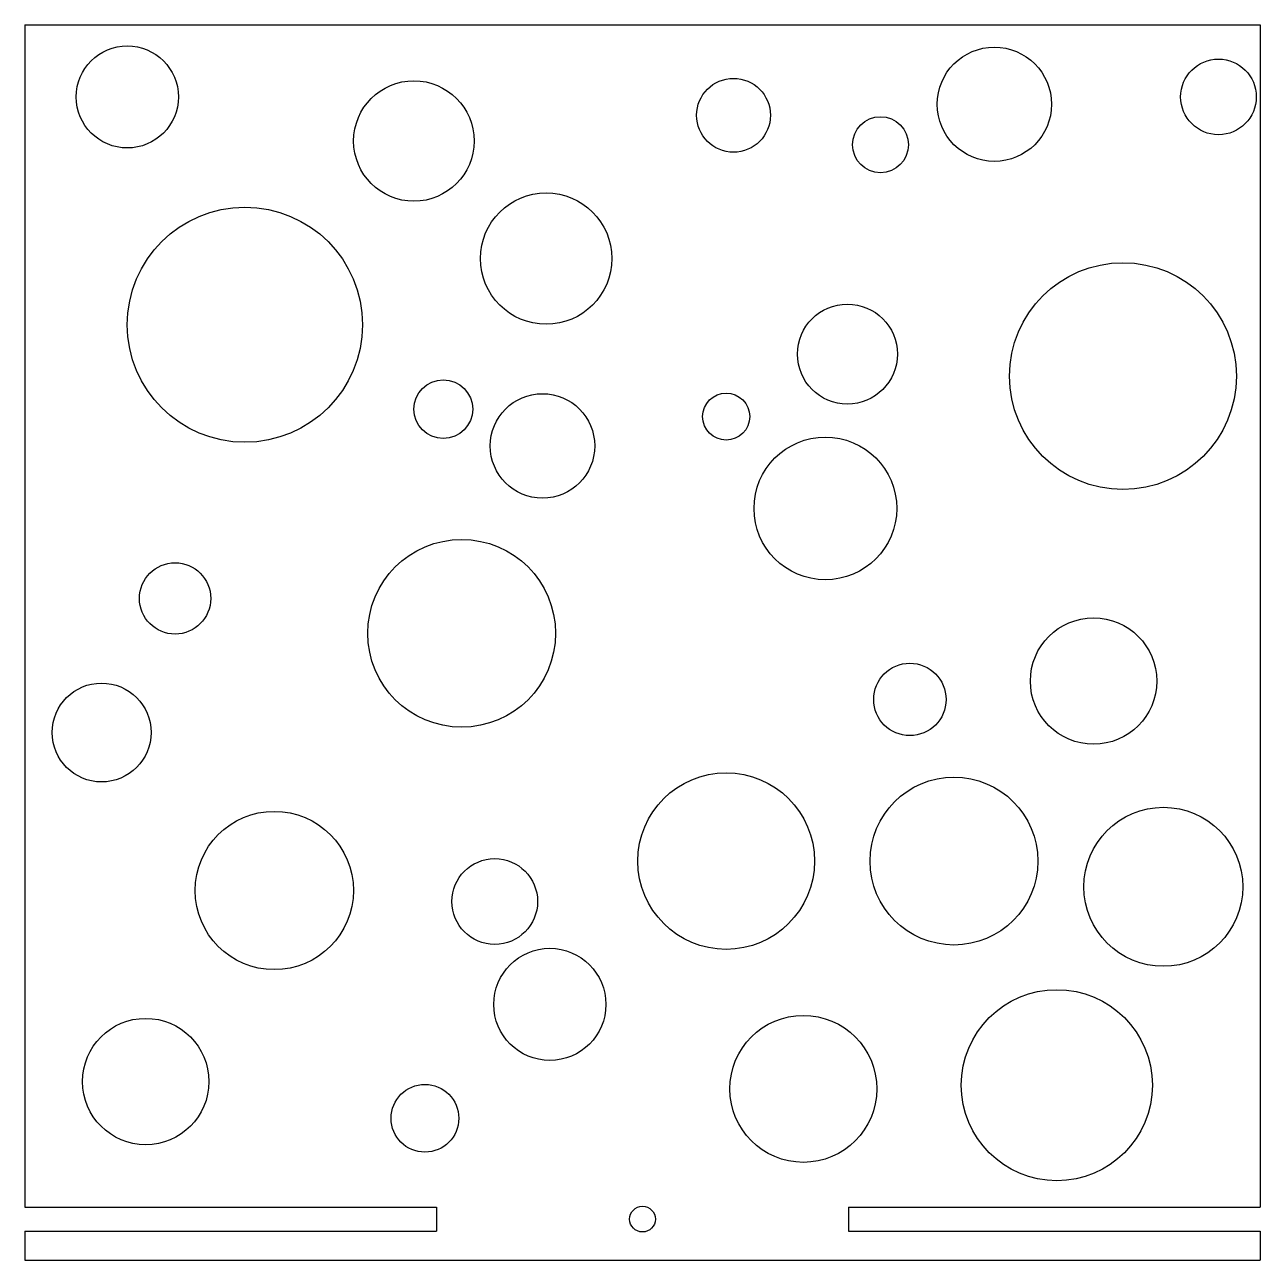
# Model space of a CAD drawing. Extents: x -3.05 to 2.95, y -3.21 to 2.79.
import ezdxf

# ---------------------------------------------------------------- set-up
doc = ezdxf.new("R2010")
doc.units = 0
doc.header["$MEASUREMENT"] = 0
doc.layers.add('VISIBLE', color=7, linetype='CONTINUOUS')

msp = doc.modelspace()

# ---------------------------------------------------------------- linework, layer by layer
at = {"layer": 'VISIBLE'}
for p, q in [((-3.0495, 2.7859, 0.117), (2.9505, 2.7859, 0.117)), ((-3.0495, 2.7859, 0.117), (-3.0495, -2.9556, 0.117)), ((2.9505, 2.7859, 0.117), (2.9505, -2.9556, 0.117)), ((-3.0495, -2.9556, 0.117), (-1.0495, -2.9556, 0.117)), ((-1.0495, -2.9556, 0.117), (-1.0495, -3.0726, 0.117)), ((0.9505, -2.9556, 0.117), (0.9505, -3.0726, 0.117)), ((0.9505, -2.9556, 0.117), (2.9505, -2.9556, 0.117)), ((-3.0495, -3.0726, 0.117), (-1.0495, -3.0726, 0.117)), ((-3.0495, -3.0726, 0.117), (-3.0495, -3.2141, 0.117)), ((0.9505, -3.0726, 0.117), (2.9505, -3.0726, 0.117)), ((2.9505, -3.0726, 0.117), (2.9505, -3.2141, 0.117)), ((-3.0495, -3.2141, 0.117), (2.9505, -3.2141, 0.117))]:
    msp.add_line(p, q, dxfattribs=at)
for centre, radius in [((-2.5512, 2.4353, 0.117), 0.2479), ((1.6592, 2.3996, 0.117), 0.2775), ((2.7475, 2.4353, 0.117), 0.1837), ((0.3925, 2.3461, 0.117), 0.1793), ((-1.1597, 2.2212, 0.117), 0.2926), ((1.1061, 2.2033, 0.117), 0.1359), ((-0.5174, 1.6503, 0.117), 0.3191), ((-1.9803, 1.3291, 0.117), 0.5709), ((2.2836, 1.0794, 0.117), 0.5508), ((0.9456, 1.1864, 0.117), 0.2427), ((-1.0169, 0.9188, 0.117), 0.1427), ((-0.5352, 0.7404, 0.117), 0.2536), ((0.3568, 0.8831, 0.117), 0.1142), ((0.8385, 0.4371, 0.117), 0.3464), ((-0.9277, -0.1695, 0.117), 0.4559), ((-2.3193, 0, 0.117), 0.1732), ((2.1409, -0.4014, 0.117), 0.3069), ((1.2489, -0.4906, 0.117), 0.1757), ((-2.6761, -0.6512, 0.117), 0.24), ((0.3568, -1.2756, 0.117), 0.4289), ((1.4629, -1.2756, 0.117), 0.4076), ((2.4799, -1.4005, 0.117), 0.386), ((-1.8376, -1.4183, 0.117), 0.3843), ((-0.7672, -1.4719, 0.117), 0.2081), ((-0.4995, -1.9714, 0.117), 0.2723), ((1.9625, -2.3639, 0.117), 0.4639), ((-2.462, -2.3461, 0.117), 0.3069), ((0.7315, -2.3818, 0.117), 0.3568), ((-1.1061, -2.5245, 0.117), 0.1645), ((-0.0495, -3.0141, 0.117), 0.0625)]:
    msp.add_circle(centre, radius, dxfattribs=at)

doc.saveas('drawing.dxf')
